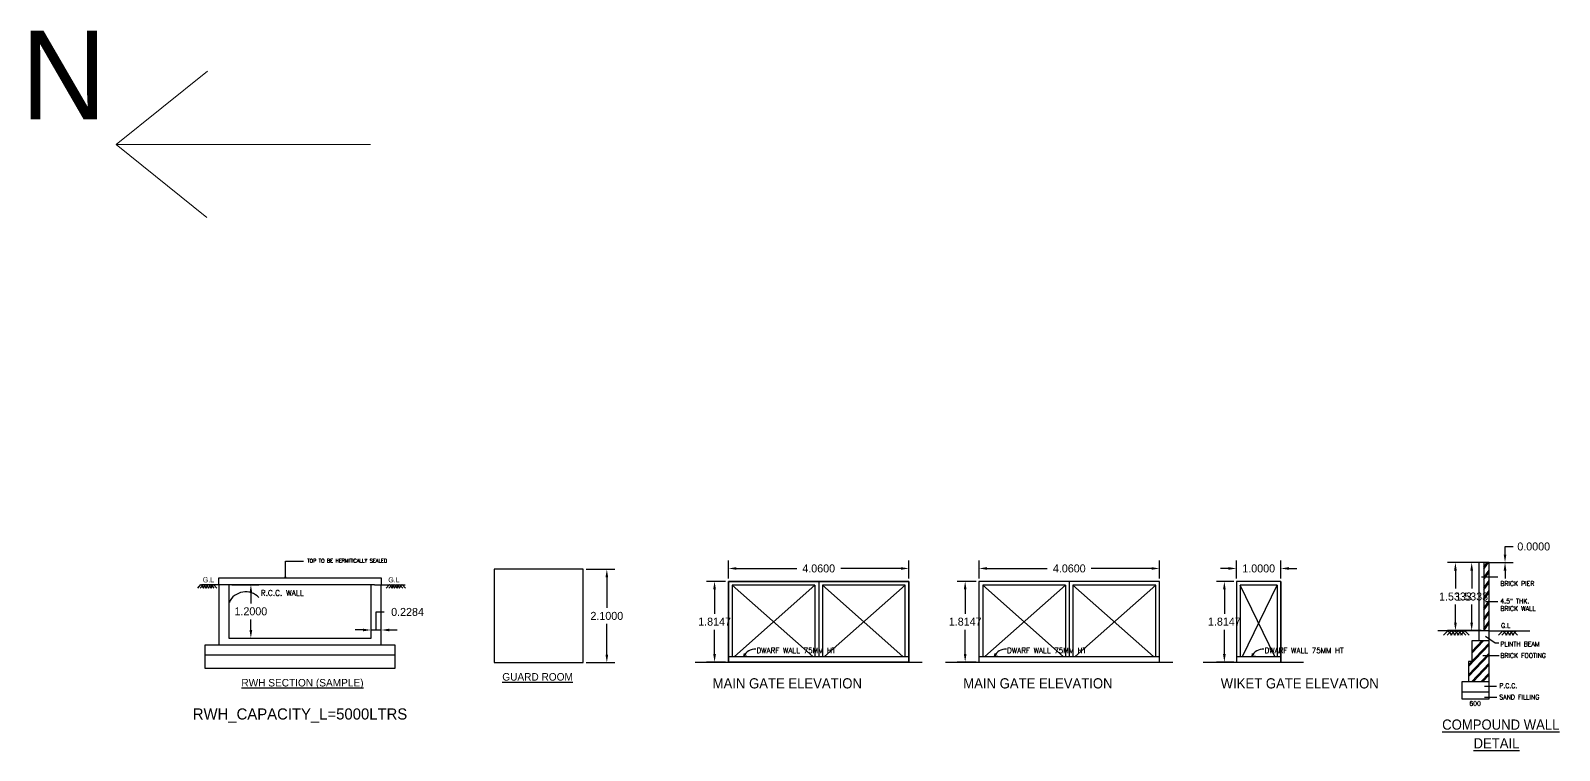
# Model space of a CAD drawing. Header units: metres. Extents: x 1422408 to 2267436, y 3843 to 80428.
# Drawn here: x 2267062.56 to 2267096.94, y 4002.64 to 4018.83 of the extents above; entities that cross this region are included whole.
import ezdxf

# ---------------------------------------------------------------- set-up
doc = ezdxf.new("R2010")
doc.units = ezdxf.units.M
doc.header["$LTSCALE"] = 3.5
doc.header["$MEASUREMENT"] = 0
doc.layers.get('0').update_dxf_attribs({"linetype": 'CONTINUOUS'})
doc.layers.get('DEFPOINTS').update_dxf_attribs({"linetype": 'CONTINUOUS'})
for name, color, linetype in [('COMPOUNDWALL', 58, 'CONTINUOUS'), ('DIM', 41, 'CONTINUOUS'), ('ED', 30, 'CONTINUOUS'), ('FURN', 35, 'CONTINUOUS'), ('GUARD_ROOM', 2, 'CONTINUOUS'), ('MAIN_GATE', 57, 'CONTINUOUS'), ('RWH', 130, 'CONTINUOUS'), ('TE', 7, 'CONTINUOUS'), ('TEXT', 4, 'CONTINUOUS'), ('WAL', 1, 'CONTINUOUS'), ('WALL', 125, 'CONTINUOUS'), ('WICKET_GATE', 57, 'CONTINUOUS')]:
    doc.layers.add(name, color=color, linetype=linetype)
doc.layers.add('NORTH_DIRECTION', color=7, linetype='CONTINUOUS', lineweight=0)
doc.styles.add('T', font='ROMI____.pfb', dxfattribs={"width": 1.2, "height": 24})
doc.styles.add('T1', font='ROMANS.shx', dxfattribs={"width": 0.96, "height": 4})
doc.styles.add('UATEXT', font='GOTHIC.TTF')
doc.styles.add('USA TEXT', font='GOTHIC.TTF')
doc.dimstyles.get("Standard").update_dxf_attribs({"dimtxt": 0.18, "dimasz": 0.18, "dimexe": 0.18, "dimexo": 0.0625, "dimgap": 0.09, "dimtad": 0, "dimtih": 1, "dimtoh": 1, "dimdec": 4, "dimzin": 0, "dimdsep": 46, "dimtxsty": 'STANDARD', "dimcen": 0.09, "dimadec": 0, "dimazin": 0, "dimtfac": 1, "dimtdec": 4, "dimtofl": 0, "dimtmove": 0, "dimatfit": 3, "dimfxl": 1, "dimtolj": 1, "dimtzin": 0, "dimarcsym": 0})

# ---------------------------------------------------------------- blocks, each defined once
blk = doc.blocks.new('ARROW2')
at = {"layer": 'FURN'}
for points in [[(0, 0, 0, 1.41, 0), (-4, 4, 1.41, 1.41, 0)], [(0, 0, 0, 1.41, 0), (4, 4, 1.41, 1.41, 0)]]:
    blk.add_lwpolyline(points, format="xyseb", dxfattribs=at)
blk = doc.blocks.new('*D353')
at = {"layer": 'DEFPOINTS', "color": 0}
for p in [(2267070.448, 4005.349), (2267070.22, 4005.168), (2267070.448, 4005.168)]:
    blk.add_point(p, dxfattribs=at)
at = {"layer": 'ED', "color": 0, "lineweight": -2}
for p, q in [((2267070.334, 4005.349), (2267070.334, 4005.754)), ((2267070.334, 4005.754), (2267070.514, 4005.754)), ((2267070.04, 4005.349), (2267069.86, 4005.349)), ((2267070.22, 4005.231), (2267070.22, 4005.529)), ((2267070.22, 4005.349), (2267070.448, 4005.349)), ((2267070.448, 4005.231), (2267070.448, 4005.529)), ((2267070.628, 4005.349), (2267070.808, 4005.349))]:
    blk.add_line(p, q, dxfattribs=at)
at = {"layer": 'ED', "color": 0}
for points in [[(2267070.04, 4005.379), (2267070.04, 4005.319), (2267070.22, 4005.349)], [(2267070.628, 4005.379), (2267070.628, 4005.319), (2267070.448, 4005.349)]]:
    blk.add_solid(points, dxfattribs=at)
at = {"layer": 'ED', "color": 0, "insert": (2267071.039, 4005.754), "char_height": 0.18, "attachment_point": 5}
blk.add_mtext('\\A1;0.2284', dxfattribs=at)
blk = doc.blocks.new('*D354')
at = {"layer": 'DEFPOINTS', "color": 0}
for p in [(2267067.023, 4006.368), (2267067.516, 4006.368), (2267067.023, 4005.168)]:
    blk.add_point(p, dxfattribs=at)
at = {"layer": 'RWH', "color": 0, "lineweight": -2}
for p, q in [((2267067.086, 4006.368), (2267067.696, 4006.368)), ((2267067.516, 4006.188), (2267067.516, 4005.948)), ((2267067.516, 4005.348), (2267067.516, 4005.588)), ((2267067.086, 4005.168), (2267067.696, 4005.168))]:
    blk.add_line(p, q, dxfattribs=at)
at = {"layer": 'RWH', "color": 0}
for points in [[(2267067.486, 4006.188), (2267067.546, 4006.188), (2267067.516, 4006.368)], [(2267067.486, 4005.348), (2267067.546, 4005.348), (2267067.516, 4005.168)]]:
    blk.add_solid(points, dxfattribs=at)
at = {"layer": 'RWH', "color": 0, "insert": (2267067.516, 4005.768), "char_height": 0.18, "attachment_point": 5}
blk.add_mtext('\\A1;1.2000', dxfattribs=at)
blk = doc.blocks.new('*D360')
at = {"layer": 'DEFPOINTS', "color": 0}
for p in [(2267074.99, 4006.715), (2267074.99, 4004.615), (2267075.52, 4004.615)]:
    blk.add_point(p, dxfattribs=at)
at = {"layer": 'GUARD_ROOM', "color": 0, "lineweight": -2}
for p, q in [((2267075.052, 4006.715), (2267075.7, 4006.715)), ((2267075.52, 4006.535), (2267075.52, 4005.845)), ((2267075.52, 4004.795), (2267075.52, 4005.485)), ((2267075.052, 4004.615), (2267075.7, 4004.615))]:
    blk.add_line(p, q, dxfattribs=at)
at = {"layer": 'GUARD_ROOM', "color": 0}
for points in [[(2267075.49, 4006.535), (2267075.55, 4006.535), (2267075.52, 4006.715)], [(2267075.49, 4004.795), (2267075.55, 4004.795), (2267075.52, 4004.615)]]:
    blk.add_solid(points, dxfattribs=at)
at = {"layer": 'GUARD_ROOM', "color": 0, "insert": (2267075.52, 4005.665), "char_height": 0.18, "attachment_point": 5}
blk.add_mtext('\\A1;2.1000', dxfattribs=at)
blk = doc.blocks.new('*D371')
at = {"layer": 'COMPOUNDWALL', "color": 0, "lineweight": -2}
for p, q in [((2267095.18, 4006.867), (2267094.787, 4006.867)), ((2267094.967, 4006.687), (2267094.967, 4006.281)), ((2267094.967, 4005.514), (2267094.967, 4005.921)), ((2267095.18, 4005.334), (2267094.787, 4005.334))]:
    blk.add_line(p, q, dxfattribs=at)
at = {"layer": 'COMPOUNDWALL', "color": 0}
for points in [[(2267094.937, 4006.687), (2267094.997, 4006.687), (2267094.967, 4006.867)], [(2267094.937, 4005.514), (2267094.997, 4005.514), (2267094.967, 4005.334)]]:
    blk.add_solid(points, dxfattribs=at)
at = {"layer": 'DEFPOINTS', "color": 0}
for p in [(2267094.967, 4006.867), (2267095.242, 4006.867), (2267095.242, 4005.334)]:
    blk.add_point(p, dxfattribs=at)
at = {"layer": 'COMPOUNDWALL', "color": 0, "insert": (2267094.967, 4006.101), "char_height": 0.18, "attachment_point": 5}
blk.add_mtext('\\A1;1.5333', dxfattribs=at)
blk = doc.blocks.new('*D372')
at = {"layer": 'COMPOUNDWALL', "color": 0, "lineweight": -2}
for p, q in [((2267095.18, 4006.867), (2267094.422, 4006.867)), ((2267094.602, 4006.687), (2267094.602, 4006.281)), ((2267094.602, 4005.514), (2267094.602, 4005.921)), ((2267095.18, 4005.334), (2267094.422, 4005.334))]:
    blk.add_line(p, q, dxfattribs=at)
at = {"layer": 'COMPOUNDWALL', "color": 0}
for points in [[(2267094.572, 4006.687), (2267094.632, 4006.687), (2267094.602, 4006.867)], [(2267094.572, 4005.514), (2267094.632, 4005.514), (2267094.602, 4005.334)]]:
    blk.add_solid(points, dxfattribs=at)
at = {"layer": 'DEFPOINTS', "color": 0}
for p in [(2267095.242, 4006.867), (2267094.602, 4005.334), (2267095.242, 4005.334)]:
    blk.add_point(p, dxfattribs=at)
at = {"layer": 'COMPOUNDWALL', "color": 0, "insert": (2267094.602, 4006.101), "char_height": 0.18, "attachment_point": 5}
blk.add_mtext('\\A1;1.5333', dxfattribs=at)
blk = doc.blocks.new('*D373')
at = {"layer": 'COMPOUNDWALL', "color": 0, "lineweight": -2}
for p, q in [((2267095.717, 4007.047), (2267095.717, 4007.227)), ((2267095.717, 4007.227), (2267095.897, 4007.227)), ((2267095.305, 4006.867), (2267095.897, 4006.867)), ((2267095.305, 4006.867), (2267095.897, 4006.867)), ((2267095.717, 4006.687), (2267095.717, 4006.507))]:
    blk.add_line(p, q, dxfattribs=at)
at = {"layer": 'COMPOUNDWALL', "color": 0}
for points in [[(2267095.687, 4007.047), (2267095.747, 4007.047), (2267095.717, 4006.867)], [(2267095.687, 4006.687), (2267095.747, 4006.687), (2267095.717, 4006.867)]]:
    blk.add_solid(points, dxfattribs=at)
at = {"layer": 'DEFPOINTS', "color": 0}
for p in [(2267095.242, 4006.867), (2267095.242, 4006.867), (2267095.717, 4006.867)]:
    blk.add_point(p, dxfattribs=at)
at = {"layer": 'COMPOUNDWALL', "color": 0, "insert": (2267096.362, 4007.227), "char_height": 0.18, "attachment_point": 5}
blk.add_mtext('\\A1;0.0000', dxfattribs=at)
blk = doc.blocks.new('*D365')
at = {"layer": 'DEFPOINTS', "color": 0}
for p in [(2267077.943, 4006.443), (2267078.254, 4006.443), (2267078.254, 4004.628)]:
    blk.add_point(p, dxfattribs=at)
at = {"layer": 'MAIN_GATE', "color": 0, "lineweight": -2}
for p, q in [((2267078.191, 4006.443), (2267077.763, 4006.443)), ((2267077.943, 4006.263), (2267077.943, 4005.716)), ((2267077.943, 4004.808), (2267077.943, 4005.356)), ((2267078.191, 4004.628), (2267077.763, 4004.628))]:
    blk.add_line(p, q, dxfattribs=at)
at = {"layer": 'MAIN_GATE', "color": 0}
for points in [[(2267077.913, 4006.263), (2267077.973, 4006.263), (2267077.943, 4006.443)], [(2267077.913, 4004.808), (2267077.973, 4004.808), (2267077.943, 4004.628)]]:
    blk.add_solid(points, dxfattribs=at)
at = {"layer": 'MAIN_GATE', "color": 0, "insert": (2267077.943, 4005.536), "char_height": 0.18, "attachment_point": 5}
blk.add_mtext('\\A1;1.8147', dxfattribs=at)
blk = doc.blocks.new('*D366')
at = {"layer": 'DEFPOINTS', "color": 0}
for p in [(2267082.314, 4006.733), (2267078.254, 4006.443), (2267082.314, 4006.443)]:
    blk.add_point(p, dxfattribs=at)
at = {"layer": 'MAIN_GATE', "color": 0, "lineweight": -2}
for p, q in [((2267078.254, 4006.506), (2267078.254, 4006.913)), ((2267078.434, 4006.733), (2267079.789, 4006.733)), ((2267082.134, 4006.733), (2267080.779, 4006.733)), ((2267082.314, 4006.506), (2267082.314, 4006.913))]:
    blk.add_line(p, q, dxfattribs=at)
at = {"layer": 'MAIN_GATE', "color": 0}
for points in [[(2267078.434, 4006.763), (2267078.434, 4006.703), (2267078.254, 4006.733)], [(2267082.134, 4006.763), (2267082.134, 4006.703), (2267082.314, 4006.733)]]:
    blk.add_solid(points, dxfattribs=at)
at = {"layer": 'MAIN_GATE', "color": 0, "insert": (2267080.284, 4006.733), "char_height": 0.18, "attachment_point": 5}
blk.add_mtext('\\A1;4.0600', dxfattribs=at)
blk = doc.blocks.new('*D367')
at = {"layer": 'DEFPOINTS', "color": 0}
for p in [(2267083.578, 4006.443), (2267083.889, 4006.443), (2267083.889, 4004.628)]:
    blk.add_point(p, dxfattribs=at)
at = {"layer": 'MAIN_GATE', "color": 0, "lineweight": -2}
for p, q in [((2267083.826, 4006.443), (2267083.398, 4006.443)), ((2267083.578, 4006.263), (2267083.578, 4005.716)), ((2267083.578, 4004.808), (2267083.578, 4005.356)), ((2267083.826, 4004.628), (2267083.398, 4004.628))]:
    blk.add_line(p, q, dxfattribs=at)
at = {"layer": 'MAIN_GATE', "color": 0}
for points in [[(2267083.548, 4006.263), (2267083.608, 4006.263), (2267083.578, 4006.443)], [(2267083.548, 4004.808), (2267083.608, 4004.808), (2267083.578, 4004.628)]]:
    blk.add_solid(points, dxfattribs=at)
at = {"layer": 'MAIN_GATE', "color": 0, "insert": (2267083.578, 4005.536), "char_height": 0.18, "attachment_point": 5}
blk.add_mtext('\\A1;1.8147', dxfattribs=at)
blk = doc.blocks.new('*D368')
at = {"layer": 'DEFPOINTS', "color": 0}
for p in [(2267087.949, 4006.733), (2267083.889, 4006.443), (2267087.949, 4006.443)]:
    blk.add_point(p, dxfattribs=at)
at = {"layer": 'MAIN_GATE', "color": 0, "lineweight": -2}
for p, q in [((2267083.889, 4006.506), (2267083.889, 4006.913)), ((2267084.069, 4006.733), (2267085.424, 4006.733)), ((2267087.769, 4006.733), (2267086.414, 4006.733)), ((2267087.949, 4006.506), (2267087.949, 4006.913))]:
    blk.add_line(p, q, dxfattribs=at)
at = {"layer": 'MAIN_GATE', "color": 0}
for points in [[(2267084.069, 4006.763), (2267084.069, 4006.703), (2267083.889, 4006.733)], [(2267087.769, 4006.763), (2267087.769, 4006.703), (2267087.949, 4006.733)]]:
    blk.add_solid(points, dxfattribs=at)
at = {"layer": 'MAIN_GATE', "color": 0, "insert": (2267085.919, 4006.733), "char_height": 0.18, "attachment_point": 5}
blk.add_mtext('\\A1;4.0600', dxfattribs=at)
blk = doc.blocks.new('*D369')
at = {"layer": 'DEFPOINTS', "color": 0}
for p in [(2267089.406, 4006.443), (2267089.678, 4006.443), (2267089.678, 4004.628)]:
    blk.add_point(p, dxfattribs=at)
at = {"layer": 'WICKET_GATE', "color": 0, "lineweight": -2}
for p, q in [((2267089.616, 4006.443), (2267089.226, 4006.443)), ((2267089.406, 4006.263), (2267089.406, 4005.716)), ((2267089.406, 4004.808), (2267089.406, 4005.356)), ((2267089.616, 4004.628), (2267089.226, 4004.628))]:
    blk.add_line(p, q, dxfattribs=at)
at = {"layer": 'WICKET_GATE', "color": 0}
for points in [[(2267089.376, 4006.263), (2267089.436, 4006.263), (2267089.406, 4006.443)], [(2267089.376, 4004.808), (2267089.436, 4004.808), (2267089.406, 4004.628)]]:
    blk.add_solid(points, dxfattribs=at)
at = {"layer": 'WICKET_GATE', "color": 0, "insert": (2267089.406, 4005.536), "char_height": 0.18, "attachment_point": 5}
blk.add_mtext('\\A1;1.8147', dxfattribs=at)
blk = doc.blocks.new('*D370')
at = {"layer": 'DEFPOINTS', "color": 0}
for p in [(2267090.678, 4006.733), (2267089.678, 4006.443), (2267090.678, 4006.443)]:
    blk.add_point(p, dxfattribs=at)
at = {"layer": 'WICKET_GATE', "color": 0, "lineweight": -2}
for p, q in [((2267089.498, 4006.733), (2267089.318, 4006.733)), ((2267089.678, 4006.506), (2267089.678, 4006.913)), ((2267090.678, 4006.506), (2267090.678, 4006.913)), ((2267090.858, 4006.733), (2267091.038, 4006.733))]:
    blk.add_line(p, q, dxfattribs=at)
at = {"layer": 'WICKET_GATE', "color": 0}
for points in [[(2267089.498, 4006.763), (2267089.498, 4006.703), (2267089.678, 4006.733)], [(2267090.858, 4006.763), (2267090.858, 4006.703), (2267090.678, 4006.733)]]:
    blk.add_solid(points, dxfattribs=at)
at = {"layer": 'WICKET_GATE', "color": 0, "insert": (2267090.178, 4006.733), "char_height": 0.18, "attachment_point": 5}
blk.add_mtext('\\A1;1.0000', dxfattribs=at)

msp = doc.modelspace()

# ---------------------------------------------------------------- linework, layer by layer
msp.add_lwpolyline([(2267072.98975, 4004.61504), (2267074.98975, 4004.61504), (2267074.98975, 4006.71504), (2267072.98975, 4006.71504)], close=True)
at = {"layer": 'DEFPOINTS', "color": 0, "linetype": 'ByBlock'}
for p in [(2267067.38481, 4006.36831), (2267067.38481, 4005.16831)]:
    msp.add_point(p, dxfattribs=at)
at = {"layer": 'DIM'}
for p, q in [((2267095.12722, 4006.86721), (2267095.12722, 4005.33387)), ((2267095.24222, 4006.86721), (2267095.12722, 4006.86721)), ((2267095.24222, 4006.71387), (2267095.34786, 4006.86721)), ((2267095.24222, 4006.75892), (2267095.31683, 4006.86721)), ((2267095.18701, 4006.54548), (2267095.55747, 4006.54548)), ((2267095.24222, 4006.52892), (2267095.35722, 4006.69582)), ((2267095.24222, 4006.48387), (2267095.35722, 4006.65078)), ((2267095.24222, 4006.29892), (2267095.35722, 4006.46582)), ((2267095.24222, 4006.25387), (2267095.35722, 4006.42078)), ((2267095.24222, 4006.06892), (2267095.35722, 4006.23582)), ((2267095.24222, 4006.02387), (2267095.35722, 4006.19078)), ((2267095.24222, 4005.83892), (2267095.35722, 4006.00582)), ((2267095.24222, 4005.79387), (2267095.35722, 4005.96078)), ((2267095.24222, 4005.60892), (2267095.35722, 4005.77582)), ((2267095.24222, 4005.56387), (2267095.35722, 4005.73078)), ((2267095.27522, 4005.98722), (2267095.55747, 4005.98722)), ((2267095.24222, 4005.37892), (2267095.35722, 4005.54582)), ((2267095.24222, 4005.33387), (2267095.35722, 4005.50078)), ((2267094.33609, 4005.23165), (2267094.43326, 4005.33387)), ((2267094.41276, 4005.23165), (2267094.50993, 4005.33387)), ((2267094.53043, 4005.23165), (2267094.43326, 4005.33387)), ((2267094.48943, 4005.23165), (2267094.5866, 4005.33387)), ((2267094.6071, 4005.23165), (2267094.50993, 4005.33387)), ((2267094.56609, 4005.23165), (2267094.66326, 4005.33387)), ((2267094.68376, 4005.23165), (2267094.5866, 4005.33387)), ((2267094.64276, 4005.23165), (2267094.73993, 4005.33387)), ((2267094.76043, 4005.23165), (2267094.66326, 4005.33387)), ((2267094.71943, 4005.23165), (2267094.8166, 4005.33387)), ((2267094.8371, 4005.23165), (2267094.73993, 4005.33387)), ((2267094.91376, 4005.23165), (2267094.8166, 4005.33387)), ((2267094.89722, 4004.56183), (2267095.35722, 4005.05271)), ((2267094.89722, 4004.52446), (2267095.35722, 4005.01534)), ((2267094.97388, 4004.83052), (2267095.23004, 4005.10387)), ((2267094.97388, 4004.86789), (2267095.19502, 4005.10387)), ((2267095.27954, 4005.20922), (2267095.49819, 4005.05853)), ((2267095.49819, 4005.05853), (2267095.58113, 4005.05853)), ((2267095.57067, 4005.23165), (2267095.66784, 4005.33387)), ((2267095.64734, 4005.23165), (2267095.7445, 4005.33387)), ((2267095.76501, 4005.23165), (2267095.66784, 4005.33387)), ((2267095.724, 4005.23165), (2267095.82117, 4005.33387)), ((2267095.84167, 4005.23165), (2267095.7445, 4005.33387)), ((2267095.80067, 4005.23165), (2267095.89784, 4005.33387)), ((2267095.91834, 4005.23165), (2267095.82117, 4005.33387)), ((2267095.87734, 4005.23165), (2267095.9745, 4005.33387)), ((2267095.99501, 4005.23165), (2267095.89784, 4005.33387)), ((2267078.60412, 4004.75341), (2267078.61577, 4004.82089)), ((2267078.60412, 4004.75341), (2267078.67055, 4004.77002)), ((2267084.23926, 4004.75341), (2267084.25091, 4004.82089)), ((2267084.23926, 4004.75341), (2267084.30569, 4004.77002)), ((2267090.02896, 4004.75341), (2267090.04061, 4004.82089)), ((2267090.02896, 4004.75341), (2267090.09539, 4004.77002)), ((2267094.89722, 4004.33759), (2267095.35722, 4004.82847)), ((2267094.89722, 4004.30021), (2267095.35722, 4004.7911)), ((2267095.21922, 4004.77221), (2267095.58867, 4004.77221)), ((2267094.96331, 4004.18387), (2267095.35722, 4004.60423)), ((2267094.99833, 4004.18387), (2267095.35722, 4004.56685)), ((2267095.17344, 4004.18387), (2267095.35722, 4004.37998)), ((2267095.20847, 4004.18387), (2267095.35722, 4004.34261)), ((2267095.25692, 4004.08656), (2267095.52835, 4004.08656)), ((2267095.25692, 4003.83792), (2267095.53589, 4003.83792))]:
    msp.add_line(p, q, dxfattribs=at)
for centre in [(2267078.84129, 4004.66243), (2267084.47643, 4004.66243), (2267090.26613, 4004.66243)]:
    msp.add_arc(centre, 0.25402, 83.35485, 159.011928, dxfattribs=at)
at = {"layer": 'FURN'}
for p, q in [((2267068.29602, 4006.89726), (2267068.69834, 4006.89726)), ((2267068.29602, 4006.5184), (2267068.29602, 4006.89726))]:
    msp.add_line(p, q, dxfattribs=at)
msp.add_arc((2267067.39972, 4005.78496), 0.42035, 44.836453, 153.695818, dxfattribs=at)
at = {"layer": 'MAIN_GATE'}
for points in [[(2267078.25365, 4006.44313), (2267082.31365, 4006.44313), (2267082.31365, 4004.62841), (2267078.25365, 4004.62841)], [(2267083.88879, 4004.62841), (2267087.94879, 4004.62841), (2267087.94879, 4006.44313), (2267083.88879, 4006.44313)]]:
    msp.add_lwpolyline(points, close=True, dxfattribs=at)
at = {"layer": 'NORTH_DIRECTION'}
for points in [[(2267066.54232, 4017.9211), (2267066.54232, 4017.9211), (2267064.49023, 4016.26618)], [(2267070.20633, 4016.26618), (2267070.20633, 4016.26618), (2267064.49023, 4016.26618), (2267066.52564, 4014.62472)]]:
    msp.add_lwpolyline(points, dxfattribs=at)
at = {"layer": 'WAL', "color": 12}
for p, q in [((2267066.32035, 4006.29358), (2267066.39272, 4006.36972)), ((2267066.37745, 4006.29358), (2267066.44982, 4006.36972)), ((2267066.46509, 4006.29358), (2267066.39272, 4006.36972)), ((2267066.43455, 4006.29358), (2267066.50692, 4006.36972)), ((2267066.52219, 4006.29358), (2267066.44982, 4006.36972)), ((2267066.49165, 4006.29358), (2267066.56403, 4006.36972)), ((2267066.5793, 4006.29358), (2267066.50692, 4006.36972)), ((2267066.54876, 4006.29358), (2267066.62113, 4006.36972)), ((2267066.60586, 4006.29358), (2267066.67823, 4006.36972)), ((2267066.6935, 4006.29358), (2267066.62113, 4006.36972)), ((2267070.56063, 4006.29358), (2267070.633, 4006.36972)), ((2267070.61773, 4006.29358), (2267070.6901, 4006.36972)), ((2267070.70537, 4006.29358), (2267070.633, 4006.36972)), ((2267070.67483, 4006.29358), (2267070.7472, 4006.36972)), ((2267070.76247, 4006.29358), (2267070.6901, 4006.36972)), ((2267070.73193, 4006.29358), (2267070.80431, 4006.36972)), ((2267070.81958, 4006.29358), (2267070.7472, 4006.36972)), ((2267070.78904, 4006.29358), (2267070.86141, 4006.36972)), ((2267070.87668, 4006.29358), (2267070.80431, 4006.36972)), ((2267070.84614, 4006.29358), (2267070.91851, 4006.36972)), ((2267070.93378, 4006.29358), (2267070.86141, 4006.36972)), ((2267070.99088, 4006.29358), (2267070.91851, 4006.36972))]:
    msp.add_line(p, q, dxfattribs=at)
at = {"layer": 'WAL', "color": 7}
for p, q in [((2267066.94724, 4006.36831), (2267066.4099, 4006.36831)), ((2267070.29578, 4006.36831), (2267070.9884, 4006.36831))]:
    msp.add_line(p, q, dxfattribs=at)
at = {"layer": 'WAL', "color": 1}
for p, q in [((2267066.6364, 4006.29358), (2267066.56403, 4006.36972)), ((2267066.7506, 4006.29358), (2267066.67823, 4006.36972))]:
    msp.add_line(p, q, dxfattribs=at)
at = {"layer": 'WALL'}
for p, q in [((2267095.24222, 4006.86721), (2267095.24222, 4005.33387)), ((2267095.35722, 4006.86721), (2267095.24222, 4006.86721)), ((2267095.35722, 4005.33387), (2267095.35722, 4006.86721)), ((2267066.79497, 4006.36831), (2267066.79497, 4006.52058)), ((2267066.79497, 4006.52058), (2267070.21965, 4006.52058)), ((2267070.21965, 4006.52058), (2267070.44805, 4006.52058)), ((2267070.44805, 4006.52058), (2267070.44805, 4006.36831)), ((2267066.79497, 4006.36831), (2267066.79497, 4005.16831)), ((2267070.29578, 4006.36831), (2267066.94724, 4006.36831)), ((2267067.02338, 4006.36831), (2267067.02338, 4005.16831)), ((2267070.21965, 4005.16831), (2267070.21965, 4006.36831)), ((2267070.44805, 4005.01603), (2267070.44805, 4006.36831)), ((2267066.49042, 4004.48308), (2267066.49042, 4005.01603)), ((2267066.49042, 4005.01603), (2267066.79497, 4005.01603)), ((2267066.79497, 4005.16831), (2267066.79497, 4005.01603)), ((2267066.79497, 4005.01603), (2267070.44805, 4005.01603)), ((2267067.02338, 4005.16831), (2267070.21965, 4005.16831)), ((2267070.44805, 4005.01603), (2267070.7526, 4005.01603)), ((2267070.7526, 4005.01603), (2267070.7526, 4004.48308)), ((2267095.12722, 4005.33387), (2267094.20722, 4005.33387)), ((2267095.35722, 4005.10387), (2267094.97388, 4005.10387)), ((2267094.97388, 4005.10387), (2267094.97388, 4004.64387)), ((2267095.35722, 4005.33387), (2267095.12722, 4005.33387)), ((2267095.12722, 4005.33387), (2267095.12722, 4005.10387)), ((2267095.35722, 4005.10387), (2267095.35722, 4005.33387)), ((2267095.35722, 4005.33387), (2267096.27722, 4005.33387)), ((2267095.35722, 4004.64387), (2267095.35722, 4005.10387)), ((2267066.49042, 4004.78762), (2267070.7526, 4004.78762)), ((2267070.7526, 4004.48308), (2267066.49042, 4004.48308)), ((2267094.97388, 4004.64387), (2267094.89722, 4004.64387)), ((2267094.89722, 4004.64387), (2267094.89722, 4004.18387)), ((2267095.35722, 4004.18387), (2267095.35722, 4004.64387)), ((2267095.35722, 4004.18387), (2267094.74388, 4004.18387)), ((2267094.74388, 4004.18387), (2267094.74388, 4003.80054)), ((2267095.35722, 4003.80054), (2267095.35722, 4004.18387)), ((2267095.35722, 4003.95387), (2267094.74388, 4003.95387)), ((2267094.74388, 4003.80054), (2267095.35722, 4003.80054))]:
    msp.add_line(p, q, dxfattribs=at)
at = {"layer": 'WALL', "color": 1}
for p, q in [((2267082.31365, 4006.44313), (2267078.25365, 4006.44313)), ((2267078.25365, 4006.44313), (2267078.25365, 4004.62841)), ((2267080.28365, 4006.44313), (2267080.28365, 4004.75341)), ((2267082.31365, 4004.62841), (2267082.31365, 4006.44313)), ((2267087.94879, 4006.44313), (2267083.88879, 4006.44313)), ((2267083.88879, 4006.44313), (2267083.88879, 4004.62841)), ((2267085.91879, 4006.44313), (2267085.91879, 4004.75341)), ((2267087.94879, 4004.62841), (2267087.94879, 4006.44313)), ((2267090.67849, 4006.44313), (2267089.67849, 4006.44313)), ((2267089.67849, 4006.44313), (2267089.67849, 4004.62841)), ((2267090.67849, 4006.44313), (2267090.67849, 4004.62841)), ((2267078.33699, 4006.3598), (2267078.33699, 4004.75341)), ((2267080.14972, 4004.75341), (2267078.33699, 4006.3598)), ((2267080.20032, 4006.3598), (2267078.33699, 4006.3598)), ((2267078.38758, 4004.75341), (2267080.20032, 4006.3598)), ((2267080.20032, 4006.3598), (2267080.20032, 4004.75341)), ((2267082.23032, 4006.3598), (2267080.36699, 4006.3598)), ((2267082.17972, 4004.75341), (2267080.36699, 4006.3598)), ((2267080.36699, 4006.3598), (2267080.36699, 4004.75341)), ((2267080.41758, 4004.75341), (2267082.23032, 4006.3598)), ((2267082.23032, 4004.75341), (2267082.23032, 4006.3598)), ((2267083.97213, 4006.3598), (2267083.97213, 4004.75341)), ((2267085.78486, 4004.75341), (2267083.97213, 4006.3598)), ((2267085.83546, 4006.3598), (2267083.97213, 4006.3598)), ((2267084.02272, 4004.75341), (2267085.83546, 4006.3598)), ((2267085.83546, 4006.3598), (2267085.83546, 4004.75341)), ((2267087.86546, 4006.3598), (2267086.00213, 4006.3598)), ((2267087.81486, 4004.75341), (2267086.00213, 4006.3598)), ((2267086.00213, 4006.3598), (2267086.00213, 4004.75341)), ((2267086.05272, 4004.75341), (2267087.86546, 4006.3598)), ((2267087.86546, 4004.75341), (2267087.86546, 4006.3598)), ((2267089.76182, 4006.3598), (2267089.76182, 4004.75341)), ((2267090.54456, 4004.75341), (2267089.76182, 4006.3598)), ((2267090.59516, 4006.3598), (2267089.76182, 4006.3598)), ((2267089.81242, 4004.75341), (2267090.59516, 4006.3598)), ((2267090.59516, 4006.3598), (2267090.59516, 4004.75341)), ((2267078.25365, 4004.75341), (2267082.31365, 4004.75341)), ((2267083.88879, 4004.75341), (2267087.94879, 4004.75341)), ((2267089.67849, 4004.75341), (2267090.67849, 4004.75341)), ((2267077.50365, 4004.62841), (2267082.60918, 4004.62841)), ((2267083.13879, 4004.62841), (2267088.24432, 4004.62841)), ((2267088.92849, 4004.62841), (2267091.1852, 4004.62841))]:
    msp.add_line(p, q, dxfattribs=at)
at = {"layer": 'WICKET_GATE'}
msp.add_lwpolyline([(2267089.67849, 4004.62841), (2267090.67849, 4004.62841), (2267090.67849, 4006.44313), (2267089.67849, 4006.44313)], close=True, dxfattribs=at)

# ---------------------------------------------------------------- block references
at = {"layer": 'DIM', "xscale": -0.006344696969697, "yscale": 0.006344696969697, "zscale": 0.0063446969696914}
msp.add_blockref('ARROW2', (2267068.29602, 4006.5184), dxfattribs=at)
at = {"layer": 'DIM', "xscale": -0.006344696969825, "yscale": 0.006344696969697, "zscale": 0.0063446969696914, "rotation": 316.4060953670703}
msp.add_blockref('ARROW2', (2267067.02289, 4005.97123), dxfattribs=at)

# ---------------------------------------------------------------- texts
at = {"layer": 'DIM', "color": 2, "style": 'T1', "width": 0.96}
for s, height, p in [('TOP TO BE HERMITICALLY SEALED', 0.0832741, (2267068.78435, 4006.866)), ('R.C.C. WALL', 0.1268939, (2267067.73838, 4006.12018))]:
    msp.add_text(s, height=height, dxfattribs=at).set_placement(p)
at = {"layer": 'DIM', "style": 'T1', "width": 0.96}
for s, height, p in [('BRICK PIER', 0.104778, (2267095.61277, 4006.33979)), ('4.5" THK.', 0.104778, (2267095.61277, 4005.94721)), ('BRICK WALL', 0.104778, (2267095.61277, 4005.77757)), ('G.L', 0.104778, (2267095.62836, 4005.39439)), ('PLINTH BEAM', 0.1047778, (2267095.61277, 4004.98081)), ('DWARF WALL 75MM HT', 0.1227692, (2267078.8848, 4004.8286)), ('DWARF WALL 75MM HT', 0.1227692, (2267084.51994, 4004.8286)), ('DWARF WALL 75MM HT', 0.1227692, (2267090.30964, 4004.8286)), ('BRICK FOOTING', 0.1047778, (2267095.61277, 4004.72054)), ('P.C.C.', 0.104778, (2267095.59015, 4004.04266)), ('600', 0.104778, (2267094.9146, 4003.64234)), ('SAND FILLING', 0.1047778, (2267095.59015, 4003.78873))]:
    msp.add_text(s, height=height, dxfattribs=at).set_placement(p)
at = {"layer": 'NORTH_DIRECTION', "insert": (2267062.34318, 4018.83165), "char_height": 2, "attachment_point": 1, "style": 'USA TEXT'}
msp.add_mtext_dynamic_manual_height_columns('N', width=1.1850696, gutter_width=30, heights=[2.65126], dxfattribs=at)
at = {"layer": 'RWH', "insert": (2267068.62151, 4003.42425), "char_height": 0.25, "attachment_point": 5}
msp.add_mtext_dynamic_manual_height_columns('RWH_CAPACITY_L=5000LTRS', width=9.3695657, gutter_width=0.9, heights=[0], dxfattribs=at)
at = {"layer": 'TE', "color": 1, "style": 'T', "width": 0.96}
for p in [(2267066.43391, 4006.42055), (2267070.60431, 4006.42055)]:
    msp.add_text('G.L', height=0.114205, dxfattribs=at).set_placement(p)
at = {"layer": 'TEXT', "style": 'UATEXT'}
for s, p in [('%%UGUARD ROOM', (2267073.16956, 4004.21067)), ('%%URWH SECTION (SAMPLE)', (2267067.30296, 4004.07872))]:
    msp.add_text(s, height=0.1695954, dxfattribs=at).set_placement(p)
at = {"layer": 'TEXT', "color": 5, "style": 'T', "width": 0.96}
for s, p in [('MAIN GATE ELEVATION', (2267077.89958, 4004.03438)), ('MAIN GATE ELEVATION', (2267083.53472, 4004.03438)), ('WIKET GATE ELEVATION', (2267089.32442, 4004.03438)), ('%%UCOMPOUND WALL%%U', (2267094.30396, 4003.10662)), ('%%UDETAIL%%U', (2267095.00991, 4002.68606))]:
    msp.add_text(s, height=0.2295684, dxfattribs=at).set_placement(p)

# ---------------------------------------------------------------- dimensions: what is measured, and where the dimension line sits
at = {"layer": 'COMPOUNDWALL', "color": 3}
dim = msp.add_linear_dim(base=(2267095.7174895108, 4006.8672083057), p1=(2267095.2422161312, 4006.8672083057), p2=(2267095.2422161312, 4006.8672083057), angle=90, dimstyle='STANDARD', override={"dimscale": 1}, dxfattribs=at)
dim.commit()
dim.dimension.update_dxf_attribs({"geometry": '*D373', "text_midpoint": (2267096.3624895108, 4007.227208305)})
at = {"layer": 'COMPOUNDWALL', "color": 2}
dim = msp.add_linear_dim(base=(2267094.60232, 4005.33387), p1=(2267095.24222, 4006.86721), p2=(2267095.24222, 4005.33387), angle=90, dimstyle='STANDARD', override={"dimscale": 1}, dxfattribs=at)
dim.commit()
dim.dimension.update_dxf_attribs({"geometry": '*D372', "text_midpoint": (2267094.60232, 4006.10054)})
at = {"layer": 'COMPOUNDWALL', "color": 1}
dim = msp.add_linear_dim(base=(2267094.9667, 4006.86721), p1=(2267095.24222, 4005.33387), p2=(2267095.24222, 4006.86721), angle=90, dimstyle='STANDARD', override={"dimscale": 1}, dxfattribs=at)
dim.commit()
dim.dimension.update_dxf_attribs({"geometry": '*D371', "text_midpoint": (2267094.9667, 4006.10054)})
at = {"layer": 'ED'}
dim = msp.add_linear_dim(base=(2267070.44805, 4005.34882), p1=(2267070.21965, 4005.16831), p2=(2267070.44805, 4005.16831), dimstyle='STANDARD', override={"dimscale": 1, "dimtxt": 0.18, "dimtmove": 1, "dimfxl": 5}, dxfattribs=at)
dim.commit()
dim.dimension.update_dxf_attribs({"geometry": '*D353', "text_midpoint": (2267070.60385, 4005.75382)})
at = {"layer": 'GUARD_ROOM'}
dim = msp.add_linear_dim(base=(2267075.52045, 4004.61504), p1=(2267074.98975, 4006.71504), p2=(2267074.98975, 4004.61504), angle=90, dimstyle='STANDARD', override={"dimscale": 1}, dxfattribs=at)
dim.commit()
dim.dimension.update_dxf_attribs({"geometry": '*D360', "text_midpoint": (2267075.52045, 4005.66504)})
at = {"layer": 'MAIN_GATE', "color": 2}
for base, p1, p2, picture, middle in [((2267082.31365, 4006.73265), (2267078.25365, 4006.44313), (2267082.31365, 4006.44313), '*D366', (2267080.28365, 4006.73265)), ((2267087.94879, 4006.73265), (2267083.88879, 4006.44313), (2267087.94879, 4006.44313), '*D368', (2267085.91879, 4006.73265))]:
    dim = msp.add_linear_dim(base=base, p1=p1, p2=p2, dimstyle='STANDARD', override={"dimscale": 1}, dxfattribs=at)
    dim.commit()
    dim.dimension.update_dxf_attribs({"geometry": picture, "text_midpoint": middle})
at = {"layer": 'MAIN_GATE', "color": 1}
for base, p1, p2, picture, middle in [((2267077.94255, 4006.44313), (2267078.25365, 4004.62841), (2267078.25365, 4006.44313), '*D365', (2267077.94255, 4005.53577)), ((2267083.57769, 4006.44313), (2267083.88879, 4004.62841), (2267083.88879, 4006.44313), '*D367', (2267083.57769, 4005.53577))]:
    dim = msp.add_linear_dim(base=base, p1=p1, p2=p2, angle=90, dimstyle='STANDARD', override={"dimscale": 1}, dxfattribs=at)
    dim.commit()
    dim.dimension.update_dxf_attribs({"geometry": picture, "text_midpoint": middle})
at = {"layer": 'RWH'}
dim = msp.add_linear_dim(base=(2267067.5157, 4006.36831), p1=(2267067.02338, 4005.16831), p2=(2267067.02338, 4006.36831), angle=90, dimstyle='STANDARD', override={"dimscale": 1}, dxfattribs=at)
dim.commit()
dim.dimension.update_dxf_attribs({"geometry": '*D354', "text_midpoint": (2267067.5157, 4005.76831)})
at = {"layer": 'WICKET_GATE', "color": 2}
dim = msp.add_linear_dim(base=(2267090.67849, 4006.73265), p1=(2267089.67849, 4006.44313), p2=(2267090.67849, 4006.44313), dimstyle='STANDARD', override={"dimscale": 1}, dxfattribs=at)
dim.commit()
dim.dimension.update_dxf_attribs({"geometry": '*D370', "text_midpoint": (2267090.17849, 4006.73265)})
at = {"layer": 'WICKET_GATE', "color": 1}
dim = msp.add_linear_dim(base=(2267089.40622, 4006.44313), p1=(2267089.67849, 4004.62841), p2=(2267089.67849, 4006.44313), angle=90, dimstyle='STANDARD', override={"dimscale": 1}, dxfattribs=at)
dim.commit()
dim.dimension.update_dxf_attribs({"geometry": '*D369', "text_midpoint": (2267089.40622, 4005.53577)})

doc.saveas('drawing.dxf')
